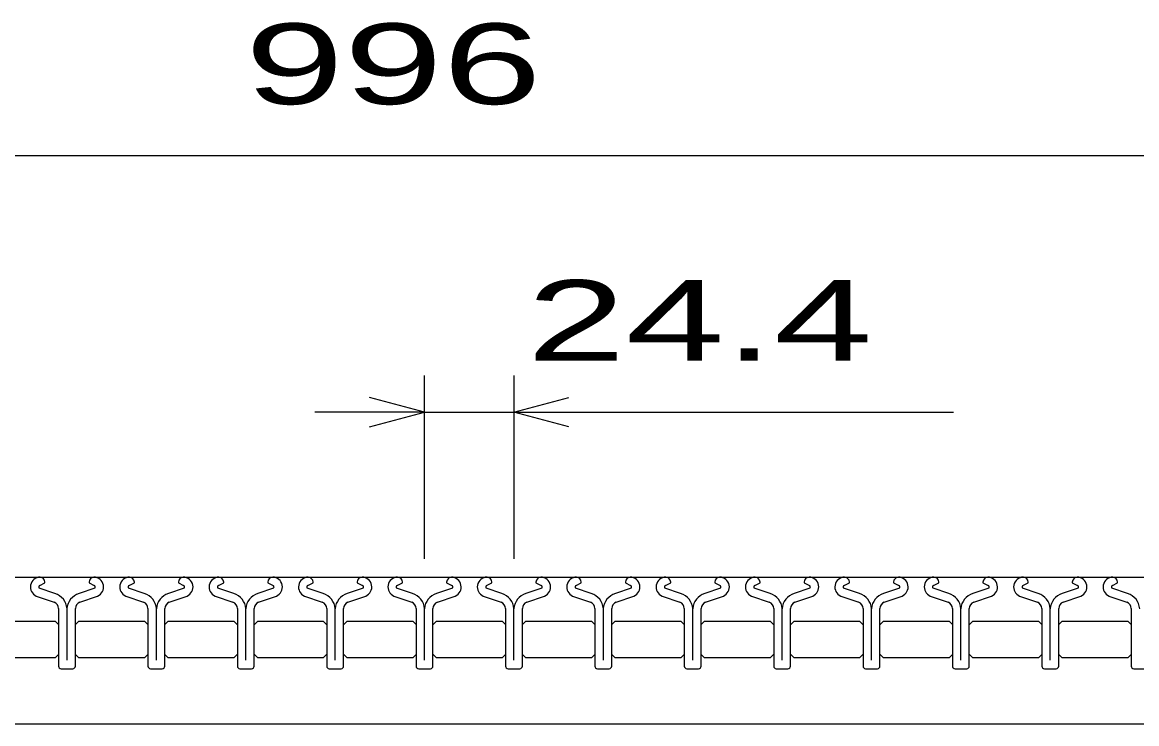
# Model space of a CAD drawing. Units: millimetres, scale not verified. Extents: x -1820 to 1731, y -1282 to 1054.
# Drawn here: x -1030.8 to -726.6, y -441.5 to -250.2 of the extents above; entities that cross this region are included whole.
import ezdxf
from ezdxf.enums import TextEntityAlignment as Align

# ---------------------------------------------------------------- set-up
doc = ezdxf.new("R2010")
doc.units = ezdxf.units.MM
doc.header["$LTSCALE"] = 10
doc.layers.add('16', color=3, linetype='Continuous', lineweight=25)
doc.layers.add('22', color=2, linetype='Continuous', lineweight=25)
doc.styles.add('ベクトル', font='')
doc.styles.get('ベクトル').set_extended_font_data('ベクトル')

msp = doc.modelspace()

# ---------------------------------------------------------------- linework, layer by layer
at = {"layer": '16'}
for p, q in [((-1419, -401.5), (-423, -401.5)), ((-1021.9, -406.03), (-1026.22, -404.51)), ((-1026.06, -403.81), (-1024.62, -403.11)), ((-1024.62, -403.11), (-1024.62, -402.88)), ((-1011, -404.51), (-1015.32, -406.03)), ((-1012.6, -402.88), (-1012.6, -403.11)), ((-1012.6, -403.11), (-1011.16, -403.81)), ((-997.5, -406.03), (-1001.82, -404.51)), ((-1001.66, -403.81), (-1000.22, -403.11)), ((-1000.22, -403.11), (-1000.22, -402.88)), ((-986.6, -404.51), (-990.92, -406.03)), ((-988.2, -402.88), (-988.2, -403.11)), ((-988.2, -403.11), (-986.76, -403.81)), ((-973.1, -406.03), (-977.42, -404.51)), ((-977.26, -403.81), (-975.82, -403.11)), ((-975.82, -403.11), (-975.82, -402.88)), ((-962.2, -404.51), (-966.52, -406.03)), ((-963.8, -402.88), (-963.8, -403.11)), ((-963.8, -403.11), (-962.36, -403.81)), ((-948.7, -406.03), (-953.02, -404.51)), ((-952.86, -403.81), (-951.42, -403.11)), ((-951.42, -403.11), (-951.42, -402.88)), ((-937.8, -404.51), (-942.12, -406.03)), ((-939.4, -402.88), (-939.4, -403.11)), ((-939.4, -403.11), (-937.96, -403.81)), ((-924.3, -406.03), (-928.62, -404.51)), ((-928.46, -403.81), (-927.02, -403.11)), ((-927.02, -403.11), (-927.02, -402.88)), ((-913.4, -404.51), (-917.72, -406.03)), ((-915, -402.88), (-915, -403.11)), ((-915, -403.11), (-913.56, -403.81)), ((-899.9, -406.03), (-904.22, -404.51)), ((-904.06, -403.81), (-902.62, -403.11)), ((-902.62, -403.11), (-902.62, -402.88)), ((-889, -404.51), (-893.32, -406.03)), ((-890.6, -402.88), (-890.6, -403.11)), ((-890.6, -403.11), (-889.16, -403.81)), ((-875.5, -406.03), (-879.82, -404.51)), ((-879.66, -403.81), (-878.22, -403.11)), ((-878.22, -403.11), (-878.22, -402.88)), ((-864.6, -404.51), (-868.92, -406.03)), ((-866.2, -402.88), (-866.2, -403.11)), ((-866.2, -403.11), (-864.76, -403.81)), ((-851.1, -406.03), (-855.42, -404.51)), ((-855.26, -403.81), (-853.82, -403.11)), ((-853.82, -403.11), (-853.82, -402.88)), ((-840.2, -404.51), (-844.52, -406.03)), ((-841.8, -402.88), (-841.8, -403.11)), ((-841.8, -403.11), (-840.36, -403.81)), ((-826.7, -406.03), (-831.02, -404.51)), ((-830.86, -403.81), (-829.42, -403.11)), ((-829.42, -403.11), (-829.42, -402.88)), ((-815.8, -404.51), (-820.12, -406.03)), ((-817.4, -402.88), (-817.4, -403.11)), ((-817.4, -403.11), (-815.96, -403.81)), ((-802.3, -406.03), (-806.62, -404.51)), ((-806.46, -403.81), (-805.02, -403.11)), ((-805.02, -403.11), (-805.02, -402.88)), ((-791.4, -404.51), (-795.72, -406.03)), ((-793, -402.88), (-793, -403.11)), ((-793, -403.11), (-791.56, -403.81)), ((-777.9, -406.03), (-782.22, -404.51)), ((-782.06, -403.81), (-780.62, -403.11)), ((-780.62, -403.11), (-780.62, -402.88)), ((-767, -404.51), (-771.32, -406.03)), ((-768.6, -402.88), (-768.6, -403.11)), ((-768.6, -403.11), (-767.16, -403.81)), ((-753.5, -406.03), (-757.82, -404.51)), ((-757.66, -403.81), (-756.22, -403.11)), ((-756.22, -403.11), (-756.22, -402.88)), ((-742.6, -404.51), (-746.92, -406.03)), ((-744.2, -402.88), (-744.2, -403.11)), ((-744.2, -403.11), (-742.76, -403.81)), ((-729.1, -406.03), (-733.42, -404.51)), ((-733.26, -403.81), (-731.82, -403.11)), ((-731.82, -403.11), (-731.82, -402.88)), ((-1026.98, -406.68), (-1022.11, -408.39)), ((-1015.11, -408.39), (-1010.24, -406.68)), ((-1002.58, -406.68), (-997.71, -408.39)), ((-990.71, -408.39), (-985.84, -406.68)), ((-978.18, -406.68), (-973.31, -408.39)), ((-966.31, -408.39), (-961.44, -406.68)), ((-953.78, -406.68), (-948.91, -408.39)), ((-941.91, -408.39), (-937.04, -406.68)), ((-929.38, -406.68), (-924.51, -408.39)), ((-917.51, -408.39), (-912.64, -406.68)), ((-904.98, -406.68), (-900.11, -408.39)), ((-893.11, -408.39), (-888.24, -406.68)), ((-880.58, -406.68), (-875.71, -408.39)), ((-868.71, -408.39), (-863.84, -406.68)), ((-856.18, -406.68), (-851.31, -408.39)), ((-844.31, -408.39), (-839.44, -406.68)), ((-831.78, -406.68), (-826.91, -408.39)), ((-819.91, -408.39), (-815.04, -406.68)), ((-807.38, -406.68), (-802.51, -408.39)), ((-795.51, -408.39), (-790.64, -406.68)), ((-782.98, -406.68), (-778.11, -408.39)), ((-771.11, -408.39), (-766.24, -406.68)), ((-758.58, -406.68), (-753.71, -408.39)), ((-746.71, -408.39), (-741.84, -406.68)), ((-734.18, -406.68), (-729.31, -408.39)), ((-1020.91, -410.09), (-1020.91, -425.81)), ((-1018.6, -424.21), (-1018.6, -410.14)), ((-1016.31, -425.81), (-1016.31, -410.09)), ((-996.51, -410.09), (-996.51, -425.81)), ((-994.2, -424.21), (-994.2, -410.14)), ((-991.91, -425.81), (-991.91, -410.09)), ((-972.11, -410.09), (-972.11, -425.81)), ((-969.8, -424.21), (-969.8, -410.14)), ((-967.51, -425.81), (-967.51, -410.09)), ((-947.71, -410.09), (-947.71, -425.81)), ((-945.4, -424.21), (-945.4, -410.14)), ((-943.11, -425.81), (-943.11, -410.09)), ((-923.31, -410.09), (-923.31, -425.81)), ((-921, -424.21), (-921, -410.14)), ((-918.71, -425.81), (-918.71, -410.09)), ((-898.91, -410.09), (-898.91, -425.81)), ((-896.6, -424.21), (-896.6, -410.14)), ((-894.31, -425.81), (-894.31, -410.09)), ((-874.51, -410.09), (-874.51, -425.81)), ((-872.2, -424.21), (-872.2, -410.14)), ((-869.91, -425.81), (-869.91, -410.09)), ((-850.11, -410.09), (-850.11, -425.81)), ((-847.8, -424.21), (-847.8, -410.14)), ((-845.51, -425.81), (-845.51, -410.09)), ((-825.71, -410.09), (-825.71, -425.81)), ((-823.4, -424.21), (-823.4, -410.14)), ((-821.11, -425.81), (-821.11, -410.09)), ((-801.31, -410.09), (-801.31, -425.81)), ((-799, -424.21), (-799, -410.14)), ((-796.71, -425.81), (-796.71, -410.09)), ((-776.91, -410.09), (-776.91, -425.81)), ((-774.6, -424.21), (-774.6, -410.14)), ((-772.31, -425.81), (-772.31, -410.09)), ((-752.51, -410.09), (-752.51, -425.81)), ((-750.2, -424.21), (-750.2, -410.14)), ((-747.91, -425.81), (-747.91, -410.09)), ((-728.11, -410.09), (-728.11, -425.81)), ((-1039.75, -413.5), (-1021.85, -413.5)), ((-1021.85, -413.5), (-1020.85, -414.5)), ((-1016.35, -414.5), (-1015.35, -413.5)), ((-1015.35, -413.5), (-997.45, -413.5)), ((-997.45, -413.5), (-996.45, -414.5)), ((-991.95, -414.5), (-990.95, -413.5)), ((-990.95, -413.5), (-973.05, -413.5)), ((-973.05, -413.5), (-972.05, -414.5)), ((-967.55, -414.5), (-966.55, -413.5)), ((-966.55, -413.5), (-948.65, -413.5)), ((-948.65, -413.5), (-947.65, -414.5)), ((-943.15, -414.5), (-942.15, -413.5)), ((-942.15, -413.5), (-924.25, -413.5)), ((-924.25, -413.5), (-923.25, -414.5)), ((-918.75, -414.5), (-917.75, -413.5)), ((-917.75, -413.5), (-899.85, -413.5)), ((-899.85, -413.5), (-898.85, -414.5)), ((-894.35, -414.5), (-893.35, -413.5)), ((-893.35, -413.5), (-875.45, -413.5)), ((-875.45, -413.5), (-874.45, -414.5)), ((-869.95, -414.5), (-868.95, -413.5)), ((-868.95, -413.5), (-851.05, -413.5)), ((-851.05, -413.5), (-850.05, -414.5)), ((-845.55, -414.5), (-844.55, -413.5)), ((-844.55, -413.5), (-826.65, -413.5)), ((-826.65, -413.5), (-825.65, -414.5)), ((-821.15, -414.5), (-820.15, -413.5)), ((-820.15, -413.5), (-802.25, -413.5)), ((-802.25, -413.5), (-801.25, -414.5)), ((-796.75, -414.5), (-795.75, -413.5)), ((-795.75, -413.5), (-777.85, -413.5)), ((-777.85, -413.5), (-776.85, -414.5)), ((-772.35, -414.5), (-771.35, -413.5)), ((-771.35, -413.5), (-753.45, -413.5)), ((-753.45, -413.5), (-752.45, -414.5)), ((-747.95, -414.5), (-746.95, -413.5)), ((-746.95, -413.5), (-729.05, -413.5)), ((-729.05, -413.5), (-728.05, -414.5)), ((-1020.85, -422.5), (-1021.85, -423.5)), ((-1015.35, -423.5), (-1016.35, -422.5)), ((-996.45, -422.5), (-997.45, -423.5)), ((-990.95, -423.5), (-991.95, -422.5)), ((-972.05, -422.5), (-973.05, -423.5)), ((-966.55, -423.5), (-967.55, -422.5)), ((-947.65, -422.5), (-948.65, -423.5)), ((-942.15, -423.5), (-943.15, -422.5)), ((-923.25, -422.5), (-924.25, -423.5)), ((-917.75, -423.5), (-918.75, -422.5)), ((-898.85, -422.5), (-899.85, -423.5)), ((-893.35, -423.5), (-894.35, -422.5)), ((-874.45, -422.5), (-875.45, -423.5)), ((-868.95, -423.5), (-869.95, -422.5)), ((-850.05, -422.5), (-851.05, -423.5)), ((-844.55, -423.5), (-845.55, -422.5)), ((-825.65, -422.5), (-826.65, -423.5)), ((-820.15, -423.5), (-821.15, -422.5)), ((-801.25, -422.5), (-802.25, -423.5)), ((-795.75, -423.5), (-796.75, -422.5)), ((-776.85, -422.5), (-777.85, -423.5)), ((-771.35, -423.5), (-772.35, -422.5)), ((-752.45, -422.5), (-753.45, -423.5)), ((-746.95, -423.5), (-747.95, -422.5)), ((-728.05, -422.5), (-729.05, -423.5)), ((-1021.85, -423.5), (-1039.75, -423.5)), ((-997.45, -423.5), (-1015.35, -423.5)), ((-973.05, -423.5), (-990.95, -423.5)), ((-948.65, -423.5), (-966.55, -423.5)), ((-924.25, -423.5), (-942.15, -423.5)), ((-899.85, -423.5), (-917.75, -423.5)), ((-875.45, -423.5), (-893.35, -423.5)), ((-851.05, -423.5), (-868.95, -423.5)), ((-826.65, -423.5), (-844.55, -423.5)), ((-802.25, -423.5), (-820.15, -423.5)), ((-777.85, -423.5), (-795.75, -423.5)), ((-753.45, -423.5), (-771.35, -423.5)), ((-729.05, -423.5), (-746.95, -423.5)), ((-1020.21, -426.51), (-1017.01, -426.51)), ((-995.81, -426.51), (-992.61, -426.51)), ((-971.41, -426.51), (-968.21, -426.51)), ((-947.01, -426.51), (-943.81, -426.51)), ((-922.61, -426.51), (-919.41, -426.51)), ((-898.21, -426.51), (-895.01, -426.51)), ((-873.81, -426.51), (-870.61, -426.51)), ((-849.41, -426.51), (-846.21, -426.51)), ((-825.01, -426.51), (-821.81, -426.51)), ((-800.61, -426.51), (-797.41, -426.51)), ((-776.21, -426.51), (-773.01, -426.51)), ((-751.81, -426.51), (-748.61, -426.51)), ((-727.41, -426.51), (-724.21, -426.51)), ((-1419, -441.5), (-423, -441.5))]:
    msp.add_line(p, q, dxfattribs=at)
for centre, radius, start, end in [((-1025.91, -404.2), 2.7, 90.98, 246.68), ((-1026.07, -402.95), 1.45, 2.5, 85.55), ((-1011.15, -402.95), 1.45, 94.45, 177.5), ((-1011.31, -404.2), 2.7, 293.32, 89.02), ((-1001.51, -404.2), 2.7, 90.98, 246.68), ((-1001.67, -402.95), 1.45, 2.5, 85.55), ((-986.75, -402.95), 1.45, 94.45, 177.5), ((-986.91, -404.2), 2.7, 293.32, 89.02), ((-977.11, -404.2), 2.7, 90.98, 246.68), ((-977.27, -402.95), 1.45, 2.5, 85.55), ((-962.35, -402.95), 1.45, 94.45, 177.5), ((-962.51, -404.2), 2.7, 293.32, 89.02), ((-952.71, -404.2), 2.7, 90.98, 246.68), ((-952.87, -402.95), 1.45, 2.5, 85.55), ((-937.95, -402.95), 1.45, 94.45, 177.5), ((-938.11, -404.2), 2.7, 293.32, 89.02), ((-928.31, -404.2), 2.7, 90.98, 246.68), ((-928.47, -402.95), 1.45, 2.5, 85.55), ((-913.55, -402.95), 1.45, 94.45, 177.5), ((-913.71, -404.2), 2.7, 293.32, 89.02), ((-903.91, -404.2), 2.7, 90.98, 246.68), ((-904.07, -402.95), 1.45, 2.5, 85.55), ((-889.15, -402.95), 1.45, 94.45, 177.5), ((-889.31, -404.2), 2.7, 293.32, 89.02), ((-879.51, -404.2), 2.7, 90.98, 246.68), ((-879.67, -402.95), 1.45, 2.5, 85.55), ((-864.75, -402.95), 1.45, 94.45, 177.5), ((-864.91, -404.2), 2.7, 293.32, 89.02), ((-855.11, -404.2), 2.7, 90.98, 246.68), ((-855.27, -402.95), 1.45, 2.5, 85.55), ((-840.35, -402.95), 1.45, 94.45, 177.5), ((-840.51, -404.2), 2.7, 293.32, 89.02), ((-830.71, -404.2), 2.7, 90.98, 246.68), ((-830.87, -402.95), 1.45, 2.5, 85.55), ((-815.95, -402.95), 1.45, 94.45, 177.5), ((-816.11, -404.2), 2.7, 293.32, 89.02), ((-806.31, -404.2), 2.7, 90.98, 246.68), ((-806.47, -402.95), 1.45, 2.5, 85.55), ((-791.55, -402.95), 1.45, 94.45, 177.5), ((-791.71, -404.2), 2.7, 293.32, 89.02), ((-781.91, -404.2), 2.7, 90.98, 246.68), ((-782.07, -402.95), 1.45, 2.5, 85.55), ((-767.15, -402.95), 1.45, 94.45, 177.5), ((-767.31, -404.2), 2.7, 293.32, 89.02), ((-757.51, -404.2), 2.7, 90.98, 246.68), ((-757.67, -402.95), 1.45, 2.5, 85.55), ((-742.75, -402.95), 1.45, 94.45, 177.5), ((-742.91, -404.2), 2.7, 293.32, 89.02), ((-733.11, -404.2), 2.7, 90.98, 246.68), ((-733.27, -402.95), 1.45, 2.5, 85.55), ((-1025.89, -404.22), 0.44, 111.91, 222.33), ((-1011.33, -404.22), 0.44, 317.67, 68.09), ((-1001.49, -404.22), 0.44, 111.91, 222.33), ((-986.93, -404.22), 0.44, 317.67, 68.09), ((-977.09, -404.22), 0.44, 111.91, 222.33), ((-962.53, -404.22), 0.44, 317.67, 68.09), ((-952.69, -404.22), 0.44, 111.91, 222.33), ((-938.13, -404.22), 0.44, 317.67, 68.09), ((-928.29, -404.22), 0.44, 111.91, 222.33), ((-913.73, -404.22), 0.44, 317.67, 68.09), ((-903.89, -404.22), 0.44, 111.91, 222.33), ((-889.33, -404.22), 0.44, 317.67, 68.09), ((-879.49, -404.22), 0.44, 111.91, 222.33), ((-864.93, -404.22), 0.44, 317.67, 68.09), ((-855.09, -404.22), 0.44, 111.91, 222.33), ((-840.53, -404.22), 0.44, 317.67, 68.09), ((-830.69, -404.22), 0.44, 111.91, 222.33), ((-816.13, -404.22), 0.44, 317.67, 68.09), ((-806.29, -404.22), 0.44, 111.91, 222.33), ((-791.73, -404.22), 0.44, 317.67, 68.09), ((-781.89, -404.22), 0.44, 111.91, 222.33), ((-767.33, -404.22), 0.44, 317.67, 68.09), ((-757.49, -404.22), 0.44, 111.91, 222.33), ((-742.93, -404.22), 0.44, 317.67, 68.09), ((-733.09, -404.22), 0.44, 111.91, 222.33), ((-1023.19, -410.44), 4.6, 3.78, 73.7), ((-1014.03, -410.44), 4.6, 106.3, 176.22), ((-998.79, -410.44), 4.6, 3.78, 73.7), ((-989.63, -410.44), 4.6, 106.3, 176.22), ((-974.39, -410.44), 4.6, 3.78, 73.7), ((-965.23, -410.44), 4.6, 106.3, 176.22), ((-949.99, -410.44), 4.6, 3.78, 73.7), ((-940.83, -410.44), 4.6, 106.3, 176.22), ((-925.59, -410.44), 4.6, 3.78, 73.7), ((-916.43, -410.44), 4.6, 106.3, 176.22), ((-901.19, -410.44), 4.6, 3.78, 73.7), ((-892.03, -410.44), 4.6, 106.3, 176.22), ((-876.79, -410.44), 4.6, 3.78, 73.7), ((-867.63, -410.44), 4.6, 106.3, 176.22), ((-852.39, -410.44), 4.6, 3.78, 73.7), ((-843.23, -410.44), 4.6, 106.3, 176.22), ((-827.99, -410.44), 4.6, 3.78, 73.7), ((-818.83, -410.44), 4.6, 106.3, 176.22), ((-803.59, -410.44), 4.6, 3.78, 73.7), ((-794.43, -410.44), 4.6, 106.3, 176.22), ((-779.19, -410.44), 4.6, 3.78, 73.7), ((-770.03, -410.44), 4.6, 106.3, 176.22), ((-754.79, -410.44), 4.6, 3.78, 73.7), ((-745.63, -410.44), 4.6, 106.3, 176.22), ((-730.39, -410.44), 4.6, 3.78, 73.7), ((-1022.71, -410.09), 1.8, 0, 70.58), ((-1014.51, -410.09), 1.8, 109.42, 180), ((-998.31, -410.09), 1.8, 0, 70.58), ((-990.11, -410.09), 1.8, 109.42, 180), ((-973.91, -410.09), 1.8, 0, 70.58), ((-965.71, -410.09), 1.8, 109.42, 180), ((-949.51, -410.09), 1.8, 0, 70.58), ((-941.31, -410.09), 1.8, 109.42, 180), ((-925.11, -410.09), 1.8, 0, 70.58), ((-916.91, -410.09), 1.8, 109.42, 180), ((-900.71, -410.09), 1.8, 0, 70.58), ((-892.51, -410.09), 1.8, 109.42, 180), ((-876.31, -410.09), 1.8, 0, 70.58), ((-868.11, -410.09), 1.8, 109.42, 180), ((-851.91, -410.09), 1.8, 0, 70.58), ((-843.71, -410.09), 1.8, 109.42, 180), ((-827.51, -410.09), 1.8, 0, 70.58), ((-819.31, -410.09), 1.8, 109.42, 180), ((-803.11, -410.09), 1.8, 0, 70.58), ((-794.91, -410.09), 1.8, 109.42, 180), ((-778.71, -410.09), 1.8, 0, 70.58), ((-770.51, -410.09), 1.8, 109.42, 180), ((-754.31, -410.09), 1.8, 0, 70.58), ((-746.11, -410.09), 1.8, 109.42, 180), ((-729.91, -410.09), 1.8, 0, 70.58), ((-1020.21, -425.81), 0.7, 180, 270), ((-1017.01, -425.81), 0.7, 270, 0), ((-995.81, -425.81), 0.7, 180, 270), ((-992.61, -425.81), 0.7, 270, 0), ((-971.41, -425.81), 0.7, 180, 270), ((-968.21, -425.81), 0.7, 270, 0), ((-947.01, -425.81), 0.7, 180, 270), ((-943.81, -425.81), 0.7, 270, 0), ((-922.61, -425.81), 0.7, 180, 270), ((-919.41, -425.81), 0.7, 270, 0), ((-898.21, -425.81), 0.7, 180, 270), ((-895.01, -425.81), 0.7, 270, 0), ((-873.81, -425.81), 0.7, 180, 270), ((-870.61, -425.81), 0.7, 270, 0), ((-849.41, -425.81), 0.7, 180, 270), ((-846.21, -425.81), 0.7, 270, 0), ((-825.01, -425.81), 0.7, 180, 270), ((-821.81, -425.81), 0.7, 270, 0), ((-800.61, -425.81), 0.7, 180, 270), ((-797.41, -425.81), 0.7, 270, 0), ((-776.21, -425.81), 0.7, 180, 270), ((-773.01, -425.81), 0.7, 270, 0), ((-751.81, -425.81), 0.7, 180, 270), ((-748.61, -425.81), 0.7, 270, 0), ((-727.41, -425.81), 0.7, 180, 270)]:
    msp.add_arc(centre, radius, start, end, dxfattribs=at)
at = {"layer": '22', "color": 4}
for p, q in [((-1419, -286.5), (-423, -286.5)), ((-921, -396.5), (-921, -346.5)), ((-896.6, -346.5), (-896.6, -396.5)), ((-921, -356.5), (-936, -352.5)), ((-896.6, -356.5), (-881.6, -352.5)), ((-921, -356.5), (-951, -356.5)), ((-936, -360.5), (-921, -356.5)), ((-921, -356.5), (-896.6, -356.5)), ((-881.6, -360.5), (-896.6, -356.5)), ((-896.6, -356.5), (-776.6, -356.5))]:
    msp.add_line(p, q, dxfattribs=at)

# ---------------------------------------------------------------- texts
at = {"layer": '22', "style": 'ベクトル', "width": 1.65}
for s, p in [(' 996 ', (-983.5, -261.5)), (' 24.4 ', (-906.6, -331.5))]:
    msp.add_text(s, height=21.99, dxfattribs=at).set_placement(p, align=Align.MIDDLE_LEFT)

doc.saveas('drawing.dxf')
